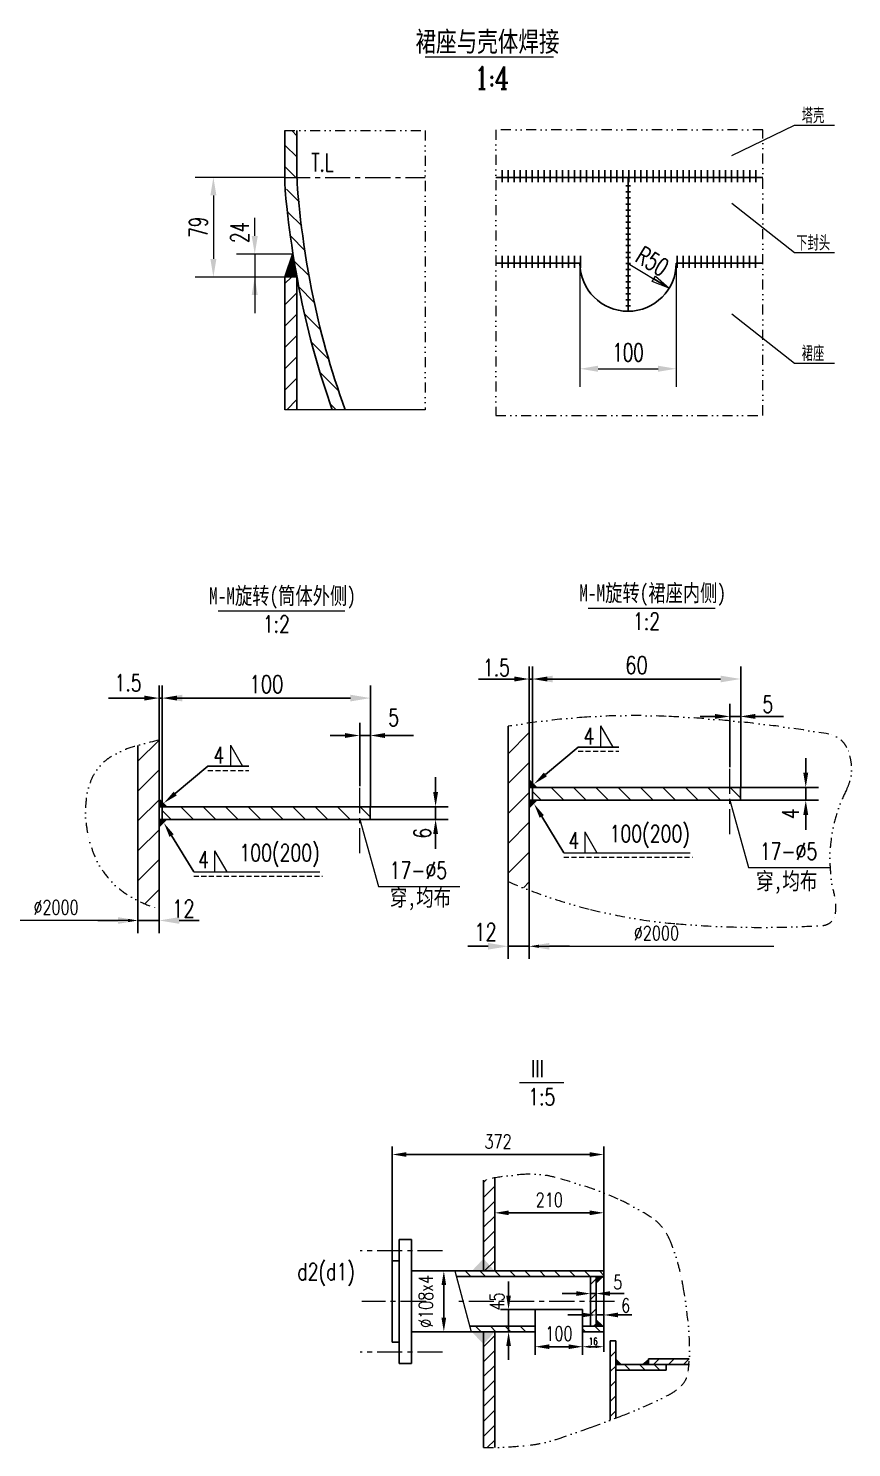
# Model space of a CAD drawing. Extents: x 3113 to 17963, y 3714 to 24739.
# Drawn here: x 8893 to 12987, y 7515 to 14570 of the extents above; entities that cross this region are included whole.
import ezdxf
from ezdxf.enums import TextEntityAlignment as Align

# ---------------------------------------------------------------- set-up
doc = ezdxf.new("R2010")
doc.units = 0
doc.header["$LTSCALE"] = 100
doc.header["$MEASUREMENT"] = 0
for name, pattern in [('CENTER', [2, 1.25, -0.25, 0.25, -0.25]), ('DIVIDE', [1.25, 0.5, -0.25, 0, -0.25, 0, -0.25]), ('HIDDEN', [0.375, 0.25, -0.125])]:
    doc.linetypes.add(name, pattern=pattern)
doc.layers.get('0').update_dxf_attribs({"linetype": 'CONTINUOUS', "lineweight": 25})
doc.layers.get('DEFPOINTS').update_dxf_attribs({"linetype": 'CONTINUOUS', "lineweight": 25})
for name, color, linetype, lineweight in [('1', 2, 'CENTER', 9), ('2', 3, 'HIDDEN', 9), ('3', 4, 'DIVIDE', 9), ('3_中心线_', 2, 'CENTER', 9), ('4', 7, 'CONTINUOUS', 25), ('5', 1, 'CONTINUOUS', 9), ('6', 6, 'CONTINUOUS', 9), ('dim', 1, 'CONTINUOUS', 9), ('LAYER3', 4, 'DIVIDE', 9)]:
    doc.layers.add(name, color=color, linetype=linetype, lineweight=lineweight)
doc.styles.add('COMPLEX', font='romanc', dxfattribs={"width": 0.75, "bigfont": 'HZTXT'})
doc.styles.add('HZTXT', font='txt.shx', dxfattribs={"width": 0.75, "bigfont": 'hztxt'})
doc.styles.add('ROMANS', font='romans', dxfattribs={"width": 0.75})
doc.styles.get("Standard").update_dxf_attribs({"font": 'txt', "width": 0.75, "bigfont": 'hztxt'})
doc.styles.add('SZ3', font='complex', dxfattribs={"width": 0.67, "height": 3, "bigfont": 'hztxt'})
doc.styles.add('样式 2', font='', dxfattribs={"width": 0.75, "height": 100})
doc.styles.get('样式 2').set_extended_font_data('SimSun')
doc.dimstyles.get("Standard").update_dxf_attribs({"dimtxt": 0.18, "dimasz": 0.18, "dimexe": 0.18, "dimexo": 0.0625, "dimgap": 0.09, "dimtad": 0, "dimtih": 1, "dimtoh": 1, "dimdec": 4, "dimzin": 0, "dimdsep": 46, "dimtxsty": 'Standard', "dimcen": 0.09, "dimadec": 0, "dimazin": 0, "dimtfac": 1, "dimtdec": 4, "dimtofl": 0, "dimtmove": 0, "dimatfit": 3, "dimfxl": 0, "dimtolj": 1, "dimtzin": 0, "dimarcsym": 0})
pattern_1 = [(45, (32458.636, 24492.74), (37.12311, -37.12311), [])]

# ---------------------------------------------------------------- blocks, each defined once
blk = doc.blocks.new('*D70')
at = {"layer": 'DEFPOINTS', "color": 0}
for p in [(12435.1, 11335.7), (11399.5, 11212.7), (12435.1, 10795.9)]:
    blk.add_point(p, dxfattribs=at)
at = {"layer": 'dim', "color": 0, "lineweight": -2}
for p, q in [((11399.5, 11214.2), (11399.5, 11398.2)), ((12435.1, 10797.5), (12435.1, 11398.2)), ((11499.5, 11335.7), (12335.1, 11335.7))]:
    blk.add_line(p, q, dxfattribs=at)
at = {"layer": 'dim', "color": 0}
for points in [[(11499.5, 11352.4), (11499.5, 11319.1), (11399.5, 11335.7)], [(12335.1, 11352.4), (12335.1, 11319.1), (12435.1, 11335.7)]]:
    blk.add_solid(points, dxfattribs=at)
at = {"layer": 'dim', "color": 0, "insert": (11917.3, 11404.5), "char_height": 87.5, "attachment_point": 5, "style": 'ROMANS'}
blk.add_mtext('\\A1;60', dxfattribs=at)
blk = doc.blocks.new('*D71')
at = {"layer": 'DEFPOINTS', "color": 0}
for p in [(10594.2, 11240.9), (9558.7, 11117.8), (10594.2, 10701.1)]:
    blk.add_point(p, dxfattribs=at)
at = {"layer": 'dim', "color": 0, "lineweight": -2}
for p, q in [((9558.7, 11119.4), (9558.7, 11303.4)), ((10594.2, 10702.7), (10594.2, 11303.4)), ((9658.7, 11240.9), (10494.2, 11240.9))]:
    blk.add_line(p, q, dxfattribs=at)
at = {"layer": 'dim', "color": 0}
for points in [[(9658.7, 11257.6), (9658.7, 11224.2), (9558.7, 11240.9)], [(10494.2, 11257.6), (10494.2, 11224.2), (10594.2, 11240.9)]]:
    blk.add_solid(points, dxfattribs=at)
at = {"layer": 'dim', "color": 0, "insert": (10076.5, 11309.7), "char_height": 87.5, "attachment_point": 5, "style": 'ROMANS'}
blk.add_mtext('\\A1;100', dxfattribs=at)
blk = doc.blocks.new('*D72')
at = {"layer": 'DEFPOINTS', "color": 0}
for p in [(9437.9, 10289.7), (9542.9, 10289.7), (9437.9, 10135.3)]:
    blk.add_point(p, dxfattribs=at)
at = {"layer": 'dim', "color": 0, "lineweight": -2}
for p, q in [((9437.9, 10288.1), (9437.9, 10072.8)), ((9542.9, 10288.1), (9542.9, 10072.8)), ((9337.9, 10135.3), (9237.9, 10135.3)), ((9542.9, 10135.3), (9437.9, 10135.3)), ((9642.9, 10135.3), (9742.9, 10135.3))]:
    blk.add_line(p, q, dxfattribs=at)
at = {"layer": 'dim', "color": 0}
for points in [[(9337.9, 10151.9), (9337.9, 10118.6), (9437.9, 10135.3)], [(9642.9, 10151.9), (9642.9, 10118.6), (9542.9, 10135.3)]]:
    blk.add_solid(points, dxfattribs=at)
at = {"layer": 'dim', "color": 0, "insert": (9663.7, 10194), "char_height": 87.5, "attachment_point": 5, "style": 'ROMANS'}
blk.add_mtext('\\A1;12', dxfattribs=at)
blk = doc.blocks.new('*D73')
at = {"layer": 'DEFPOINTS', "color": 0}
for p in [(11278.8, 10475.1), (11383.8, 10475.1), (11278.8, 10007)]:
    blk.add_point(p, dxfattribs=at)
at = {"layer": 'dim', "color": 0, "lineweight": -2}
for p, q in [((11278.8, 10473.6), (11278.8, 9944.5)), ((11383.8, 10473.6), (11383.8, 9944.5)), ((11178.8, 10007), (11078.8, 10007)), ((11383.8, 10007), (11278.8, 10007)), ((11483.8, 10007), (11583.8, 10007))]:
    blk.add_line(p, q, dxfattribs=at)
at = {"layer": 'dim', "color": 0}
for points in [[(11178.8, 10023.7), (11178.8, 9990.4), (11278.8, 10007)], [(11483.8, 10023.7), (11483.8, 9990.4), (11383.8, 10007)]]:
    blk.add_solid(points, dxfattribs=at)
at = {"layer": 'dim', "color": 0, "insert": (11165.8, 10077.9), "char_height": 87.5, "attachment_point": 5, "style": 'ROMANS'}
blk.add_mtext('\\A1;12', dxfattribs=at)
blk = doc.blocks.new('*D81')
at = {"layer": '5', "color": 0, "lineweight": -2}
for p, q in [((10903.9, 8392.7), (10998.9, 8392.7)), ((10958.9, 8322.7), (10958.9, 8160.3)), ((10903.9, 8090.3), (10998.9, 8090.3))]:
    blk.add_line(p, q, dxfattribs=at)
at = {"layer": '5', "color": 0}
for points in [[(10947.2, 8322.7), (10970.5, 8322.7), (10958.9, 8392.7)], [(10947.2, 8160.3), (10970.5, 8160.3), (10958.9, 8090.3)]]:
    blk.add_solid(points, dxfattribs=at)
at = {"layer": 'DEFPOINTS', "color": 0}
for p in [(10903.9, 8392.7), (10903.9, 8090.3), (10958.9, 8090.3)]:
    blk.add_point(p, dxfattribs=at)
at = {"layer": '5', "color": 0, "insert": (10868.8, 8241.5), "char_height": 70, "attachment_point": 5, "rotation": 90, "style": 'ROMANS'}
blk.add_mtext('\\A1;%%c108x4', dxfattribs=at)
blk = doc.blocks.new('*D82')
at = {"layer": '5', "color": 0, "lineweight": -2}
for p, q in [((11280.8, 8270.7), (11280.8, 8340.7)), ((11413.5, 8200.7), (11240.8, 8200.7)), ((11280.8, 8090.3), (11280.8, 8200.7)), ((11337.6, 8090.3), (11240.8, 8090.3)), ((11280.8, 8020.3), (11280.8, 7950.3))]:
    blk.add_line(p, q, dxfattribs=at)
at = {"layer": '5', "color": 0}
for points in [[(11269.2, 8270.7), (11292.5, 8270.7), (11280.8, 8200.7)], [(11269.2, 8020.3), (11292.5, 8020.3), (11280.8, 8090.3)]]:
    blk.add_solid(points, dxfattribs=at)
at = {"layer": 'DEFPOINTS', "color": 0}
for p in [(11280.8, 8200.7), (11413.5, 8200.7), (11337.6, 8090.3)]:
    blk.add_point(p, dxfattribs=at)
at = {"layer": '5', "color": 0, "insert": (11223.2, 8241.5), "char_height": 70, "attachment_point": 5, "rotation": 90, "style": 'ROMANS'}
blk.add_mtext('\\A1;45', dxfattribs=at)
blk = doc.blocks.new('*D83')
at = {"layer": '5', "color": 0, "lineweight": -2}
for p, q in [((11413.5, 8090.3), (11413.5, 7976.3)), ((11648.9, 8090.3), (11648.9, 7976.3)), ((11578.9, 8016.3), (11483.5, 8016.3))]:
    blk.add_line(p, q, dxfattribs=at)
at = {"layer": '5', "color": 0}
for points in [[(11483.5, 8028), (11483.5, 8004.6), (11413.5, 8016.3)], [(11578.9, 8028), (11578.9, 8004.6), (11648.9, 8016.3)]]:
    blk.add_solid(points, dxfattribs=at)
at = {"layer": 'DEFPOINTS', "color": 0}
for p in [(11413.5, 8090.3), (11648.9, 8090.3), (11413.5, 8016.3)]:
    blk.add_point(p, dxfattribs=at)
at = {"layer": '5', "color": 0, "insert": (11531.2, 8081.3), "char_height": 70, "attachment_point": 5, "style": 'ROMANS'}
blk.add_mtext('\\A1;100', dxfattribs=at)
blk = doc.blocks.new('*D84')
at = {"layer": '5', "color": 0, "lineweight": -2}
for p, q in [((11646, 8174.1), (11576, 8174.1)), ((11716, 8183), (11716, 8134.1)), ((11716, 8174.1), (11754.4, 8174.1)), ((11754.4, 8183), (11754.4, 8134.1)), ((11824.4, 8174.1), (11894.4, 8174.1))]:
    blk.add_line(p, q, dxfattribs=at)
at = {"layer": '5', "color": 0}
for points in [[(11646, 8185.8), (11646, 8162.4), (11716, 8174.1)], [(11824.4, 8185.8), (11824.4, 8162.4), (11754.4, 8174.1)]]:
    blk.add_solid(points, dxfattribs=at)
at = {"layer": 'DEFPOINTS', "color": 0}
for p in [(11716, 8183), (11754.4, 8183), (11754.4, 8174.1)]:
    blk.add_point(p, dxfattribs=at)
at = {"layer": '5', "color": 0, "insert": (11863.3, 8221.1), "char_height": 70, "attachment_point": 5, "style": 'ROMANS'}
blk.add_mtext('\\A1;6', dxfattribs=at)
blk = doc.blocks.new('*D85')
at = {"layer": '5', "color": 0, "lineweight": -2}
for p, q in [((11618, 8280.5), (11548, 8280.5)), ((11688, 8285.8), (11688, 8240.5)), ((11688, 8280.5), (11716, 8280.5)), ((11716, 8285.8), (11716, 8240.5)), ((11786, 8280.5), (11856, 8280.5))]:
    blk.add_line(p, q, dxfattribs=at)
at = {"layer": '5', "color": 0}
for points in [[(11618, 8292.2), (11618, 8268.8), (11688, 8280.5)], [(11786, 8292.2), (11786, 8268.8), (11716, 8280.5)]]:
    blk.add_solid(points, dxfattribs=at)
at = {"layer": 'DEFPOINTS', "color": 0}
for p in [(11688, 8285.8), (11716, 8285.8), (11716, 8280.5)]:
    blk.add_point(p, dxfattribs=at)
at = {"layer": '5', "color": 0, "insert": (11823.7, 8337.3), "char_height": 70, "attachment_point": 5, "style": 'ROMANS'}
blk.add_mtext('\\A1;5', dxfattribs=at)
blk = doc.blocks.new('*D86')
at = {"layer": '5', "color": 0, "lineweight": -2}
for p, q in [((10702.4, 8241.5), (10702.4, 9011.9)), ((10772.4, 8971.9), (11684.4, 8971.9)), ((11754.4, 8241.5), (11754.4, 9011.9))]:
    blk.add_line(p, q, dxfattribs=at)
at = {"layer": '5', "color": 0}
for points in [[(10772.4, 8983.5), (10772.4, 8960.2), (10702.4, 8971.9)], [(11684.4, 8983.5), (11684.4, 8960.2), (11754.4, 8971.9)]]:
    blk.add_solid(points, dxfattribs=at)
at = {"layer": 'DEFPOINTS', "color": 0}
for p in [(11754.4, 8971.9), (10702.4, 8241.5), (11754.4, 8241.5)]:
    blk.add_point(p, dxfattribs=at)
at = {"layer": '5', "color": 0, "insert": (11228.4, 9036.9), "char_height": 70, "attachment_point": 5, "style": 'ROMANS'}
blk.add_mtext('\\A1;372', dxfattribs=at)
blk = doc.blocks.new('*D87')
at = {"layer": '5', "color": 0, "lineweight": -2}
for p, q in [((11212, 8573.9), (11212, 8721.9)), ((11282, 8681.9), (11684.4, 8681.9)), ((11754.4, 8392.7), (11754.4, 8721.9))]:
    blk.add_line(p, q, dxfattribs=at)
at = {"layer": '5', "color": 0}
for points in [[(11282, 8693.6), (11282, 8670.2), (11212, 8681.9)], [(11684.4, 8693.6), (11684.4, 8670.2), (11754.4, 8681.9)]]:
    blk.add_solid(points, dxfattribs=at)
at = {"layer": 'DEFPOINTS', "color": 0}
for p in [(11754.4, 8681.9), (11212, 8573.9), (11754.4, 8392.7)]:
    blk.add_point(p, dxfattribs=at)
at = {"layer": '5', "color": 0, "insert": (11483.2, 8746.9), "char_height": 70, "attachment_point": 5, "style": 'ROMANS'}
blk.add_mtext('\\A1;210', dxfattribs=at)
blk = doc.blocks.new('*D123')
at = {"layer": 'DEFPOINTS', "color": 0}
for p in [(11648.9, 8090.3), (11754.4, 8090.3), (11754.4, 8016.2)]:
    blk.add_point(p, dxfattribs=at)
at = {"layer": 'dim', "color": 0, "lineweight": -2}
for p, q in [((11648.9, 8090.3), (11648.9, 7991.2)), ((11754.4, 8090.3), (11754.4, 7991.2)), ((11688.9, 8016.2), (11714.4, 8016.2))]:
    blk.add_line(p, q, dxfattribs=at)
at = {"layer": 'dim', "color": 0}
for points in [[(11688.9, 8022.9), (11688.9, 8009.6), (11648.9, 8016.2)], [(11714.4, 8022.9), (11714.4, 8009.6), (11754.4, 8016.2)]]:
    blk.add_solid(points, dxfattribs=at)
at = {"layer": 'dim', "color": 0, "insert": (11701.7, 8043.7), "char_height": 35, "attachment_point": 5, "style": 'ROMANS'}
blk.add_mtext('\\A1;16', dxfattribs=at)

msp = doc.modelspace()

# ---------------------------------------------------------------- hatches: boundary and pattern name
at = {"layer": '5'}
h = msp.add_hatch(dxfattribs=at)
h.set_pattern_fill('ANSI31', color=256, scale=600, style=0)
h.set_pattern_definition([(45, (118.51, 2084.69), (-53.033, 53.033), [])])
h.paths.add_polyline_path([(10228.5, 13334.2), (10168.5, 13334.2), (10168.5, 12674.7), (10228.5, 12674.7)])
h = msp.add_hatch(dxfattribs=at)
h.set_pattern_fill('ANSI31', color=256, scale=630, angle=90, style=0)
h.set_pattern_definition([(135, (19094.75, 27360.15), (-55.68466, -55.68466), [])])
h.paths.add_polyline_path([(12381.3, 10732.9), (12381.3, 10795.9), (11399.5, 10795.9), (11399.5, 10732.9)])
h.paths.add_polyline_path([(12433.8, 10795.9), (12381.3, 10795.9), (12381.3, 10732.9), (12433.8, 10732.9)])
h = msp.add_hatch(dxfattribs=at)
h.set_pattern_fill('ANSI31', color=256, scale=630, angle=90, style=0)
h.set_pattern_definition([(135, (17253.88, 27265.32), (-55.68466, -55.68466), [])])
h.paths.add_polyline_path([(10540.4, 10638.1), (10540.4, 10701.1), (9558.7, 10701.1), (9558.7, 10638.1)])
h.paths.add_polyline_path([(10592.9, 10701.1), (10540.4, 10701.1), (10540.4, 10638.1), (10592.9, 10638.1)])
h = msp.add_hatch(dxfattribs=at)
h.set_pattern_fill('ANSI31', color=256, scale=420, angle=90, style=0)
h.set_pattern_definition(pattern_1)
h.paths.add_polyline_path([(11212, 8855.6, 0.012495), (11156, 8843.8), (11156, 8392.7), (11212, 8392.7)])
h = msp.add_hatch(dxfattribs=at)
h.set_pattern_fill('ANSI31', color=256, scale=420, style=0)
h.set_pattern_definition([(135, (32458.636, 24492.74), (37.12311, 37.12311), [])])
h.paths.add_polyline_path([(11013.3, 8392.7), (11020.9, 8364.7), (11754.4, 8364.7), (11754.4, 8392.7)])
h.paths.add_polyline_path([(11087.3, 8118.3), (11094.9, 8090.3), (11413.5, 8090.3), (11413.5, 8118.3)])
h.paths.add_polyline_path([(11754.4, 8090.3), (11754.4, 8118.3), (11648.9, 8118.3), (11648.9, 8090.3)])
h = msp.add_hatch(dxfattribs=at)
h.set_pattern_fill('ANSI31', color=256, scale=420, angle=90, style=0)
h.set_pattern_definition(pattern_1)
h.paths.add_polyline_path([(11688, 8241.5), (11716, 8241.5), (11716, 8364.7), (11688, 8364.7)])
h.paths.add_polyline_path([(11688, 8118.3), (11716, 8118.3), (11716, 8241.5), (11688, 8241.5)])
h = msp.add_hatch(dxfattribs=at)
h.set_pattern_fill('ANSI31', color=256, scale=420, angle=90, style=0)
h.set_pattern_definition(pattern_1)
h.paths.add_polyline_path([(11212, 8090.3), (11156, 8090.3), (11156, 7514.7, 0.00722), (11212, 7515.2)])
h = msp.add_hatch(dxfattribs=at)
h.set_pattern_fill('ANSI31', color=256, scale=420, style=0)
h.set_pattern_definition([(45, (-9711.11, 27007.73), (-37.12311, 37.12311), [])])
h.paths.add_polyline_path([(11786.1, 7650.7, 0.001186), (11814.1, 7661.3), (11814.1, 8045.5), (11786.1, 8045.5)])
h = msp.add_hatch(dxfattribs=at)
h.set_pattern_fill('ANSI31', color=256, scale=420, style=0)
h.set_pattern_definition([(135, (32458.636, 24374.51), (37.12311, 37.12311), [])])
h.paths.add_polyline_path([(12064.2, 7899.2), (12064.2, 7927.2), (11814.1, 7927.2), (11814.1, 7899.2)])
h = msp.add_hatch(dxfattribs=at)
h.set_pattern_fill('ANSI31', color=256, scale=420, angle=90, style=0)
h.set_pattern_definition([(45, (32458.636, 24374.51), (37.12311, -37.12311), [])])
h.paths.add_polyline_path([(11975.9, 7955.2), (11975.9, 7927.2), (12180.3, 7927.2, 0.006178), (12179.2, 7955.2)])
at = {"layer": 'dim'}
h = msp.add_hatch(dxfattribs=at)
h.set_pattern_fill('ANSI37', color=256, scale=30, style=0)
h.set_pattern_definition([(45, (118.5075, 2084.6934), (-2.6516504, 2.6516504), []), (135, (118.5075, 2084.6934), (-2.6516504, -2.6516504), [])])
edge = h.paths.add_edge_path()
edge.add_line((10168.5, 13334.7), (10168.5, 13334.2))
edge.add_line((10168.5, 13334.2), (10228.4, 13334.2))
edge.add_spline(control_points=[(10228.4, 13334.2), (10221.1, 13374.8), (10214.5, 13414.8), (10208.5, 13453.1)], knot_values=[3.214029, 3.214029, 3.214029, 3.214029, 3.230309, 3.230309, 3.230309, 3.230309], degree=3, periodic=0)
edge.add_line((10208.5, 13453.1), (10168.5, 13334.7))
h = msp.add_hatch(dxfattribs=at)
h.set_pattern_fill('ANSI31', color=256, scale=840, style=0)
h.set_pattern_definition([(45, (-11699.29, 44710.12), (-74.2462, 74.2462), [])])
h.paths.add_polyline_path([(11383.8, 11117.2, 0.007311), (11278.8, 11100.6), (11278.8, 10328.7, 0.010507), (11383.8, 10286.1)])
h = msp.add_hatch(dxfattribs=at)
h.set_pattern_fill('ANSI31', color=256, scale=840, style=0)
h.set_pattern_definition([(45, (-11667.64, 44615.29), (-74.2462, 74.2462), [])])
edge = h.paths.add_edge_path()
edge.add_spline(control_points=[(9542.9, 11031.9), (9507.3, 11023.8), (9471.8, 11015.5), (9437.9, 11005.8)], knot_values=[6.964368, 6.964368, 6.964368, 6.964368, 54.267938, 54.267938, 54.267938, 54.267938], degree=3, periodic=0)
edge.add_line((9437.9, 11005.8), (9437.9, 10233.9))
edge.add_spline(control_points=[(9437.9, 10233.9), (9471.2, 10217.2), (9506.4, 10203.2), (9542.9, 10190.8)], knot_values=[520.184511, 520.184511, 520.184511, 520.184511, 573.170532, 573.170532, 573.170532, 573.170532], degree=3, periodic=0)
edge.add_line((9542.9, 10190.8), (9542.9, 11031.9))

# ---------------------------------------------------------------- linework, layer by layer
for p, q in [((10168.5, 13829.7), (10168.5, 14062.2)), ((10228.5, 13829.7), (10228.5, 14062.2)), ((11217.8, 13829.7), (11635.9, 13829.7)), ((11248.5, 13836.1), (11248.5, 13866.1)), ((11248.5, 13866.1), (11248.5, 13806.1)), ((11278.5, 13866.1), (11278.5, 13806.1)), ((11278.5, 13836.1), (11278.5, 13866.1)), ((11308.5, 13866.1), (11308.5, 13806.1)), ((11308.5, 13836.1), (11308.5, 13866.1)), ((11338.5, 13866.1), (11338.5, 13806.1)), ((11338.5, 13836.1), (11338.5, 13866.1)), ((11368.5, 13866.1), (11368.5, 13806.1)), ((11368.5, 13836.1), (11368.5, 13866.1)), ((11398.5, 13866.1), (11398.5, 13806.1)), ((11398.5, 13836.1), (11398.5, 13866.1)), ((11428.5, 13866.1), (11428.5, 13806.1)), ((11428.5, 13836.1), (11428.5, 13866.1)), ((11458.5, 13866.1), (11458.5, 13806.1)), ((11458.5, 13836.1), (11458.5, 13866.1)), ((11488.5, 13866.1), (11488.5, 13806.1)), ((11488.5, 13836.1), (11488.5, 13866.1)), ((11518.5, 13866.1), (11518.5, 13806.1)), ((11518.5, 13836.1), (11518.5, 13866.1)), ((11548.5, 13866.1), (11548.5, 13806.1)), ((11548.5, 13836.1), (11548.5, 13866.1)), ((11578.5, 13866.1), (11578.5, 13806.1)), ((11578.5, 13836.1), (11578.5, 13866.1)), ((11608.5, 13866.1), (11608.5, 13806.1)), ((11608.5, 13836.1), (11608.5, 13866.1)), ((11638.5, 13866.1), (11638.5, 13806.1)), ((11638.5, 13836.1), (11638.5, 13866.1)), ((11638.5, 13829.7), (12544.9, 13829.7)), ((11669.2, 13866.1), (11669.2, 13806.1)), ((11669.2, 13836.1), (11669.2, 13866.1)), ((11699.2, 13836.1), (11699.2, 13866.1)), ((11699.2, 13866.1), (11699.2, 13806.1)), ((11729.2, 13836.1), (11729.2, 13866.1)), ((11729.2, 13866.1), (11729.2, 13806.1)), ((11759.2, 13836.1), (11759.2, 13866.1)), ((11759.2, 13866.1), (11759.2, 13806.1)), ((11789.2, 13836.1), (11789.2, 13866.1)), ((11789.2, 13866.1), (11789.2, 13806.1)), ((11819.2, 13836.1), (11819.2, 13866.1)), ((11819.2, 13866.1), (11819.2, 13806.1)), ((11849.2, 13836.1), (11849.2, 13866.1)), ((11849.2, 13866.1), (11849.2, 13806.1)), ((11875.1, 13829.7), (11875.1, 13164)), ((11879.2, 13866.1), (11879.2, 13806.1)), ((11909.2, 13836.1), (11909.2, 13866.1)), ((11909.2, 13866.1), (11909.2, 13806.1)), ((11939.2, 13836.1), (11939.2, 13866.1)), ((11939.2, 13866.1), (11939.2, 13806.1)), ((11969.2, 13836.1), (11969.2, 13866.1)), ((11969.2, 13866.1), (11969.2, 13806.1)), ((11999.2, 13836.1), (11999.2, 13866.1)), ((11999.2, 13866.1), (11999.2, 13806.1)), ((12029.2, 13836.1), (12029.2, 13866.1)), ((12029.2, 13866.1), (12029.2, 13806.1)), ((12029.2, 13836.1), (12029.2, 13866.1)), ((12029.2, 13866.1), (12029.2, 13806.1)), ((12059.2, 13836.1), (12059.2, 13866.1)), ((12059.2, 13866.1), (12059.2, 13806.1)), ((12059.2, 13836.1), (12059.2, 13866.1)), ((12059.2, 13866.1), (12059.2, 13806.1)), ((12089.2, 13836.1), (12089.2, 13866.1)), ((12089.2, 13866.1), (12089.2, 13806.1)), ((12119.2, 13836.1), (12119.2, 13866.1)), ((12119.2, 13866.1), (12119.2, 13806.1)), ((12149.2, 13836.1), (12149.2, 13866.1)), ((12149.2, 13866.1), (12149.2, 13806.1)), ((12179.2, 13836.1), (12179.2, 13866.1)), ((12179.2, 13866.1), (12179.2, 13806.1)), ((12209.2, 13836.1), (12209.2, 13866.1)), ((12209.2, 13866.1), (12209.2, 13806.1)), ((12239.2, 13836.1), (12239.2, 13866.1)), ((12239.2, 13866.1), (12239.2, 13806.1)), ((12269.9, 13836.1), (12269.9, 13866.1)), ((12269.9, 13866.1), (12269.9, 13806.1)), ((12299.9, 13866.1), (12299.9, 13806.1)), ((12299.9, 13836.1), (12299.9, 13866.1)), ((12329.9, 13866.1), (12329.9, 13806.1)), ((12329.9, 13836.1), (12329.9, 13866.1)), ((12359.9, 13866.1), (12359.9, 13806.1)), ((12359.9, 13836.1), (12359.9, 13866.1)), ((12389.9, 13866.1), (12389.9, 13806.1)), ((12389.9, 13836.1), (12389.9, 13866.1)), ((12419.9, 13866.1), (12419.9, 13806.1)), ((12419.9, 13836.1), (12419.9, 13866.1)), ((12449.9, 13866.1), (12449.9, 13806.1)), ((12449.9, 13836.1), (12449.9, 13866.1)), ((12479.9, 13866.1), (12479.9, 13806.1)), ((12509.9, 13866.1), (12509.9, 13806.1)), ((12509.9, 13836.1), (12509.9, 13866.1)), ((11863.2, 13787.2), (11886.6, 13787.2)), ((11863.2, 13787.2), (11886.6, 13787.2)), ((11863.2, 13757.2), (11886.6, 13757.2)), ((11863.2, 13757.2), (11886.6, 13757.2)), ((11863.2, 13727.2), (11886.6, 13727.2)), ((11863.2, 13727.2), (11886.6, 13727.2)), ((11863.2, 13697.2), (11886.6, 13697.2)), ((11863.2, 13697.2), (11886.6, 13697.2)), ((11863.2, 13667.2), (11886.6, 13667.2)), ((11863.2, 13637.2), (11886.6, 13637.2)), ((11863.2, 13637.2), (11886.6, 13637.2)), ((11863.2, 13607.2), (11886.6, 13607.2)), ((11863.2, 13576.5), (11886.6, 13576.5)), ((11863.2, 13546.5), (11886.6, 13546.5)), ((11863.2, 13520.9), (11886.6, 13520.9)), ((11863.2, 13490.9), (11886.6, 13490.9)), ((11248.5, 13439.7), (11248.5, 13379.7)), ((11248.5, 13409.7), (11248.5, 13439.7)), ((11278.5, 13409.7), (11278.5, 13439.7)), ((11278.5, 13439.7), (11278.5, 13379.7)), ((11308.5, 13409.7), (11308.5, 13439.7)), ((11308.5, 13439.7), (11308.5, 13379.7)), ((11338.5, 13409.7), (11338.5, 13439.7)), ((11338.5, 13439.7), (11338.5, 13379.7)), ((11368.5, 13409.7), (11368.5, 13439.7)), ((11368.5, 13439.7), (11368.5, 13379.7)), ((11398.5, 13409.7), (11398.5, 13439.7)), ((11398.5, 13439.7), (11398.5, 13379.7)), ((11428.5, 13409.7), (11428.5, 13439.7)), ((11428.5, 13439.7), (11428.5, 13379.7)), ((11458.5, 13409.7), (11458.5, 13439.7)), ((11458.5, 13439.7), (11458.5, 13379.7)), ((11488.5, 13409.7), (11488.5, 13439.7)), ((11488.5, 13439.7), (11488.5, 13379.7)), ((11518.5, 13409.7), (11518.5, 13439.7)), ((11518.5, 13439.7), (11518.5, 13379.7)), ((11548.5, 13409.7), (11548.5, 13439.7)), ((11548.5, 13439.7), (11548.5, 13379.7)), ((11578.5, 13409.7), (11578.5, 13439.7)), ((11578.5, 13439.7), (11578.5, 13379.7)), ((11608.5, 13409.7), (11608.5, 13439.7)), ((11608.5, 13439.7), (11608.5, 13379.7)), ((11638.5, 13409.7), (11638.5, 13439.7)), ((11638.5, 13439.7), (11638.5, 13379.7)), ((11863.2, 13455.5), (11886.6, 13455.5)), ((11863.2, 13430.9), (11886.6, 13430.9)), ((12118.5, 13439.7), (12118.5, 13379.7)), ((12118.5, 13409.7), (12118.5, 13439.7)), ((12148.5, 13439.7), (12148.5, 13379.7)), ((12148.5, 13409.7), (12148.5, 13439.7)), ((12178.5, 13439.7), (12178.5, 13379.7)), ((12178.5, 13409.7), (12178.5, 13439.7)), ((12208.5, 13439.7), (12208.5, 13379.7)), ((12208.5, 13409.7), (12208.5, 13439.7)), ((12238.5, 13439.7), (12238.5, 13379.7)), ((12238.5, 13409.7), (12238.5, 13439.7)), ((12268.5, 13439.7), (12268.5, 13379.7)), ((12268.5, 13409.7), (12268.5, 13439.7)), ((12298.5, 13439.7), (12298.5, 13379.7)), ((12298.5, 13409.7), (12298.5, 13439.7)), ((12328.5, 13439.7), (12328.5, 13379.7)), ((12328.5, 13409.7), (12328.5, 13439.7)), ((12358.5, 13439.7), (12358.5, 13379.7)), ((12358.5, 13409.7), (12358.5, 13439.7)), ((12388.5, 13439.7), (12388.5, 13379.7)), ((12388.5, 13409.7), (12388.5, 13439.7)), ((12418.5, 13439.7), (12418.5, 13379.7)), ((12418.5, 13409.7), (12418.5, 13439.7)), ((12448.5, 13439.7), (12448.5, 13379.7)), ((12448.5, 13409.7), (12448.5, 13439.7)), ((12478.5, 13439.7), (12478.5, 13379.7)), ((12478.5, 13409.7), (12478.5, 13439.7)), ((12508.5, 13409.7), (12508.5, 13439.7)), ((12508.5, 13439.7), (12508.5, 13379.7)), ((11217.8, 13403.2), (11635.9, 13403.2)), ((11863.2, 13400.9), (11886.6, 13400.9)), ((11863.2, 13370.9), (11886.6, 13370.9)), ((11863.2, 13340.9), (11886.6, 13340.9)), ((12114.3, 13403.2), (12544.9, 13403.2)), ((12479.2, 13403.2), (12121.1, 13403.2)), ((10168.5, 12674.7), (10168.5, 13334.2)), ((10228.5, 12674.7), (10228.5, 13334.2)), ((11863.2, 13310.9), (11886.6, 13310.9)), ((11863.2, 13280.9), (11886.6, 13280.9)), ((11863.2, 13250.9), (11886.6, 13250.9)), ((11863.2, 13220.9), (11886.6, 13220.9)), ((11863.2, 13190.9), (11886.6, 13190.9)), ((11383.8, 10795.9), (12433.8, 10795.9)), ((11399.5, 10795.9), (11399.5, 10732.9)), ((12433.8, 10795.9), (12433.8, 10732.9)), ((11383.8, 10732.9), (12433.8, 10732.9)), ((9542.9, 10701.1), (10592.9, 10701.1)), ((9558.7, 10701.1), (9558.7, 10638.1)), ((10592.9, 10701.1), (10592.9, 10638.1)), ((9542.9, 10638.1), (10592.9, 10638.1)), ((11156, 8843.8), (11156, 8392.7)), ((11212, 8855.6), (11212, 8392.7)), ((10736, 8549.5), (10736, 7933.5)), ((10797.6, 8549.5), (10736, 8549.5)), ((10797.6, 8549.5), (10797.6, 7933.5)), ((10736, 8443.3), (10702.4, 8443.3)), ((10702.4, 8443.3), (10702.4, 8039.6)), ((11754.4, 8392.7), (10797.6, 8392.7)), ((11754.4, 8364.7), (11020.9, 8364.7)), ((11688, 8364.7), (11688, 8118.3)), ((11716, 8364.7), (11716, 8118.3)), ((11754.4, 8392.7), (11754.4, 8090.3)), ((11648.9, 8200.7), (11413.5, 8200.7)), ((11413.5, 8200.7), (11413.5, 8090.3)), ((11648.9, 8090.3), (11648.9, 8200.7)), ((11413.5, 8118.3), (11087.3, 8118.3)), ((11754.4, 8118.3), (11648.9, 8118.3)), ((11413.5, 8090.3), (10797.6, 8090.3)), ((11156, 8090.3), (11156, 7514.7)), ((11212, 8090.3), (11212, 7514.7)), ((11754.4, 8090.3), (11648.9, 8090.3)), ((11786.1, 8045.5), (11786.1, 7650.7)), ((11786.1, 8045.5), (11814.1, 8045.5)), ((11814.1, 8045.5), (11814.1, 7661.3)), ((10736, 8039.6), (10702.4, 8039.6)), ((10797.6, 7933.5), (10736, 7933.5)), ((12180.3, 7927.2), (11814.1, 7927.2)), ((11975.9, 7955.2), (11975.9, 7927.2)), ((12179.2, 7955.2), (11975.9, 7955.2)), ((12064.2, 7927.2), (12064.2, 7899.2)), ((12064.2, 7899.2), (11814.1, 7899.2))]:
    msp.add_line(p, q)
at = {"color": 1, "linetype": 'ByBlock'}
for p, q in [((11383.8, 11128), (11383.8, 11398.7)), ((11399.5, 10797.2), (11399.5, 11398.7)), ((9542.9, 11033.2), (9542.9, 11303.9)), ((9558.7, 10702.4), (9558.7, 11303.9)), ((11310.3, 11335.7), (11131.9, 11335.7)), ((11399.5, 11335.7), (11383.8, 11335.7)), ((11473, 11335.7), (11546.5, 11335.7)), ((9469.4, 11240.9), (9291, 11240.9)), ((9558.7, 11240.9), (9542.9, 11240.9)), ((9632.2, 11240.9), (9705.7, 11240.9)), ((12307.8, 11149.7), (12234.3, 11149.7)), ((12381.3, 10897.4), (12381.3, 11212.7)), ((12381.3, 11149.7), (12433.8, 11149.7)), ((12507.3, 11149.7), (12648.6, 11149.7)), ((10540.4, 10802.5), (10540.4, 11117.9)), ((10466.9, 11054.9), (10393.4, 11054.9)), ((10540.4, 11054.9), (10592.9, 11054.9)), ((10666.4, 11054.9), (10807.8, 11054.9)), ((11463.9, 10861.2), (11626.2, 10997.4)), ((12758.8, 10869.4), (12758.8, 10942.9)), ((9623.1, 10766.3), (9785.4, 10902.6)), ((10917.9, 10774.6), (10917.9, 10848.1)), ((12435.1, 10795.9), (12821.8, 10795.9)), ((12758.8, 10795.9), (12758.8, 10732.9)), ((12435.1, 10732.9), (12821.8, 10732.9)), ((10594.2, 10701.1), (10980.9, 10701.1)), ((10917.9, 10701.1), (10917.9, 10638.1)), ((12758.8, 10659.4), (12758.8, 10585.9)), ((10594.2, 10638.1), (10980.9, 10638.1)), ((11445.9, 10652.2), (11556.2, 10471.3)), ((9605.1, 10557.4), (9715.3, 10376.4)), ((10917.9, 10564.6), (10917.9, 10491.1))]:
    msp.add_line(p, q, dxfattribs=at)
at = {"linetype": 'Continuous'}
for p, q in [((11278.8, 11100.6), (11278.8, 10328.7)), ((11383.8, 11126.7), (11383.8, 10285.6)), ((9542.9, 11031.9), (9542.9, 10190.8)), ((9437.9, 11005.8), (9437.9, 10233.9))]:
    msp.add_line(p, q, dxfattribs=at)
msp.add_arc((11875.1, 13403.2), 239.2, 180, 0)
for points, knots in [([(10168.5, 13829.7), (10168.5, 13808.4), (10168.7, 13787.1), (10173, 13708.5), (10199.2, 13471.4), (10285.8, 13047.6), (10338.1, 12860.5), (10404.3, 12674.7)], [3.1415926, 3.1415926, 3.1415926, 3.1415926, 3.1499785, 3.1499785, 3.2433862, 3.2433862, 3.3178194, 3.3178194, 3.3178194, 3.3178194]), ([(10228.5, 13829.7), (10228.5, 13763.4), (10252.8, 13517.1), (10340.8, 13071.9), (10396.5, 12872.6), (10468.1, 12674.7)], [3.1415926, 3.1415926, 3.1415926, 3.1415926, 3.2401057, 3.2401057, 3.3205462, 3.3205462, 3.3205462, 3.3205462])]:
    msp.add_open_spline(points, degree=3, knots=knots)
at = {"color": 1, "linetype": 'ByBlock'}
for points in [[(11310.3, 11348), (11310.3, 11323.5), (11383.8, 11335.7)], [(11473, 11348), (11473, 11323.5), (11399.5, 11335.7)], [(9469.4, 11253.2), (9469.4, 11228.7), (9542.9, 11240.9)], [(9632.2, 11253.2), (9632.2, 11228.7), (9558.7, 11240.9)], [(12307.8, 11162), (12307.8, 11137.5), (12381.3, 11149.7)], [(12507.3, 11162), (12507.3, 11137.5), (12433.8, 11149.7)], [(10466.9, 11067.1), (10466.9, 11042.6), (10540.4, 11054.9)], [(10666.4, 11067.1), (10666.4, 11042.6), (10592.9, 11054.9)], [(11456, 10870.5), (11471.8, 10851.8), (11407.6, 10813.9)], [(12746.5, 10869.4), (12771, 10869.4), (12758.8, 10795.9)], [(9615.2, 10775.7), (9630.9, 10756.9), (9566.8, 10719.1)], [(10905.7, 10774.6), (10930.2, 10774.6), (10917.9, 10701.1)], [(12746.5, 10659.4), (12771, 10659.4), (12758.8, 10732.9)], [(11435.5, 10645.9), (11456.4, 10658.6), (11407.7, 10715)], [(9594.6, 10551), (9615.5, 10563.8), (9566.8, 10620.2)], [(10905.7, 10564.6), (10930.2, 10564.6), (10917.9, 10638.1)]]:
    msp.add_solid(points, dxfattribs=at)
at = {"layer": '1'}
for p, q in [((10168.5, 13334.7), (10209, 13454.7)), ((10228.5, 13334.2), (10168.5, 13334.2)), ((10952.5, 8493.5), (10543, 8493.5)), ((10868.8, 8241.5), (10551.1, 8241.5)), ((11808.2, 8241.5), (11011.8, 8241.5)), ((10952.5, 7989.5), (10543, 7989.5))]:
    msp.add_line(p, q, dxfattribs=at)
at = {"layer": '2'}
for p, q in [((11626.2, 10976.4), (11829.9, 10976.4)), ((9785.4, 10881.6), (9989, 10881.6)), ((11556.2, 10450.3), (12195.9, 10450.3)), ((9715.3, 10355.4), (10355, 10355.4))]:
    msp.add_line(p, q, dxfattribs=at)
at = {"layer": '3'}
for p, q in [((10168.5, 14062.2), (10866, 14062.2)), ((10866, 14062.2), (10866, 12674.7)), ((12544.9, 14066.6), (11217.8, 14066.6)), ((11217.8, 14066.6), (11217.8, 12646.5)), ((12544.9, 12646.5), (12544.9, 14066.6)), ((11217.8, 12646.5), (12544.9, 12646.5))]:
    msp.add_line(p, q, dxfattribs=at)
msp.add_lwpolyline([(11278.8, 11100.6, -0.027145), (11670.6, 11146.7, -0.027151), (12064.9, 11150.1, -0.031424), (12873.1, 11062.1, -0.240676), (12962.9, 10994.7, -0.236263), (12960.9, 10783.3, 0.127683), (12879, 10415.6, 0.053792), (12901.8, 10256.1, -0.099406), (12906.3, 10168.5, -0.354235), (12843.4, 10110.7, -0.036923), (12114.4, 10119, -0.040168), (11688.3, 10190.2, -0.040146), (11278.8, 10328.7)], format="xyb", dxfattribs=at)
at = {"layer": '3_中心线_'}
for p, q in [((10168.5, 13829.7), (10866, 13829.7)), ((12381.3, 10564.4), (12381.3, 10925)), ((10540.4, 10469.6), (10540.4, 10830.2))]:
    msp.add_line(p, q, dxfattribs=at)
at = {"layer": '4'}
for p, q in [((11626.2, 10997.4), (11829.9, 10997.4)), ((9785.4, 10902.6), (9989, 10902.6))]:
    msp.add_line(p, q, dxfattribs=at)
at = {"layer": '5'}
for p, q in [((10865.8, 14428.7), (11503.7, 14428.7)), ((10228.5, 14036.4), (10202.7, 14062.2)), ((10229.4, 13929.5), (10168.6, 13990.3)), ((10233.3, 13819.5), (10170.6, 13882.2)), ((10240.8, 13705.9), (10176, 13770.7)), ((10252.2, 13588.5), (10185, 13655.7)), ((10267.9, 13466.7), (10197.9, 13536.7)), ((10288.4, 13340.1), (10215.3, 13413.3)), ((11875.1, 13400.9), (12080.3, 13278.9)), ((12011.1, 13338.3), (12080.3, 13278.9)), ((10314.4, 13208), (10237.6, 13284.8)), ((10346.8, 13069.6), (10265.7, 13150.8)), ((10386.6, 12923.8), (10300.2, 13010.1)), ((10435.1, 12769.1), (10342.5, 12861.8)), ((10423.5, 12674.7), (10393.9, 12704.3)), ((10866, 12674.7), (10168.5, 12674.7)), ((9835.9, 11674), (10466.9, 11674)), ((11676.8, 11687.9), (12307.8, 11687.9)), ((11738, 11102.4), (11798.7, 10997.4)), ((11738, 11102.4), (11738, 10997.4)), ((9897.2, 11007.6), (9897.2, 10902.6)), ((9897.2, 11007.6), (9957.8, 10902.6)), ((12381.3, 10732.9), (12474.1, 10398.7)), ((10540.4, 10638.1), (10633.2, 10303.9)), ((11659.5, 10576.3), (11659.5, 10471.3)), ((11659.5, 10576.3), (11720.1, 10471.3)), ((9818.6, 10481.4), (9879.3, 10376.4)), ((9818.6, 10481.4), (9818.6, 10376.4)), ((11556.2, 10471.3), (12183.8, 10471.3)), ((9715.3, 10376.4), (10342.9, 10376.4)), ((12474.1, 10398.7), (12801.3, 10398.7)), ((12474.1, 10398.7), (12879, 10398.7)), ((9437.9, 10333.2), (9437.9, 10107.3)), ((10633.2, 10303.9), (11038.1, 10303.9)), ((10633.2, 10303.9), (10960.4, 10303.9)), ((11383.8, 10326.6), (11383.8, 9979)), ((9388.9, 10135.3), (8823.8, 10135.3)), ((11432.8, 10007), (12599.3, 10007))]:
    msp.add_line(p, q, dxfattribs=at)
msp.add_lwpolyline([(11013.3, 8392.7), (11094.9, 8090.3)], dxfattribs=at)
for points in [[(11383.8, 10837.9), (11425.8, 10795.9), (11383.8, 10795.9)], [(9542.9, 10743.1), (9584.9, 10701.1), (9542.9, 10701.1)], [(11383.8, 10732.9), (11425.8, 10732.9), (11383.8, 10690.9)], [(9542.9, 10638.1), (9584.9, 10638.1), (9542.9, 10596.1)], [(9388.9, 10143.4), (9388.9, 10127.1), (9437.9, 10135.3)], [(11432.8, 10015.2), (11432.8, 9998.9), (11383.8, 10007)], [(11098.1, 8392.7), (11156, 8454.2), (11212, 8392.7)], [(11754.4, 8364.7), (11716, 8364.7), (11716, 8328.8)], [(11754.4, 8118.3), (11716, 8118.3), (11716, 8154.1)], [(11098.1, 8090.3), (11156, 8028.7), (11212, 8090.3)], [(11814.1, 7927.2), (11814.1, 7958.8), (11845.4, 7927.2)], [(11975.9, 7955.2), (11975.9, 7927.2), (11941.5, 7927.2)]]:
    msp.add_solid(points, dxfattribs=at)
at = {"layer": '6'}
for p, q in [((11995.6, 13312.7), (12011.1, 13338.3)), ((11995.6, 13312.7), (12011.1, 13338.3)), ((12011.1, 13338.3), (12080.3, 13278.9)), ((12080.3, 13278.9), (11995.6, 13312.7)), ((12080.3, 13278.9), (11995.6, 13312.7)), ((12003, 13324.9), (12003, 13324.9)), ((12080.3, 13278.9), (12003, 13324.9)), ((12003, 13324.9), (12080.3, 13278.9)), ((12080.3, 13278.9), (12003, 13324.9))]:
    msp.add_line(p, q, dxfattribs=at)
at = {"layer": 'DEFPOINTS', "color": 0, "linetype": 'ByBlock'}
for p in [(11383.8, 11335.7), (9542.9, 11240.9), (11383.8, 11126.7), (9542.9, 11031.9), (12381.3, 10896), (10540.4, 10801.2), (11399.5, 10795.9), (11406.6, 10815.2), (12433.8, 10795.9), (12433.8, 10732.9), (12758.8, 10732.9), (9558.7, 10701.1), (9565.7, 10720.3), (10592.9, 10701.1), (10592.9, 10638.1), (10917.9, 10638.1)]:
    msp.add_point(p, dxfattribs=at)
at = {"layer": 'dim'}
for p, q in [((12391.5, 13939.2), (12703.1, 14089.4)), ((12703.1, 14089.4), (12901.2, 14089.4)), ((10166.6, 13829.7), (9722.8, 13829.7)), ((9812.8, 13739.7), (9812.8, 13424.2)), ((12391.5, 13700.8), (12703.1, 13455.9)), ((10018.5, 13538.2), (10018.5, 13628.2)), ((10209.9, 13448.2), (9928.5, 13448.2)), ((10018.5, 13448.2), (10018.5, 13154.7)), ((12703.1, 13455.9), (12901.2, 13455.9)), ((11635.9, 13403.2), (11635.9, 12788.2)), ((12114.3, 13403.2), (12114.3, 12788.2)), ((10228.5, 13334.2), (9722.8, 13334.2)), ((10204.9, 13334.2), (9928.5, 13334.2)), ((12391.5, 13151.3), (12703.1, 12906.4)), ((11725.9, 12878.2), (12024.3, 12878.2)), ((12703.1, 12906.4), (12901.2, 12906.4)), ((11334.8, 9330.3), (11555.8, 9330.3))]:
    msp.add_line(p, q, dxfattribs=at)
for points in [[(9797.8, 13739.7), (9827.8, 13739.7), (9812.8, 13829.7)], [(10003.5, 13538.2), (10033.5, 13538.2), (10018.5, 13448.2)], [(9797.8, 13424.2), (9827.8, 13424.2), (9812.8, 13334.2)], [(10003.5, 13244.2), (10033.5, 13244.2), (10018.5, 13334.2)], [(11725.9, 12893.2), (11725.9, 12863.2), (11635.9, 12878.2)], [(12024.3, 12893.2), (12024.3, 12863.2), (12114.3, 12878.2)]]:
    msp.add_solid(points, dxfattribs=at)
at = {"layer": 'LAYER3'}
msp.add_lwpolyline([(11156, 8843.8, -0.048102), (11373.8, 8873.7, -0.076215), (11512.1, 8858.1, -0.016647), (11707.2, 8798.3, -0.026619), (11825.5, 8750.5, -0.033698), (11990.3, 8659.5, -0.084656), (12045.9, 8608.7, -0.07015), (12087.5, 8536.1, -0.037781), (12134, 8388.5, -0.017757), (12152.3, 8295.9, -0.01093), (12173.2, 8144, -0.055283), (12174.4, 7893.9, -0.175384), (12138.9, 7821.1, -0.076989), (12073.8, 7774.9, -0.023442), (11835.3, 7669.5, -0.0062), (11688.6, 7614.8, -0.005505), (11521.9, 7557, -0.051906), (11389.2, 7527.5, -0.030144), (11156, 7514.7)], format="xyb", dxfattribs=at)
at = {"layer": 'LAYER3', "linetype": 'DIVIDE'}
msp.add_open_spline([(9542.9, 11031.9), (9424.7, 11005.1), (9124.9, 10930.5), (9179.3, 10362.3), (9432.1, 10228.5), (9542.9, 10190.8)], degree=3, knots=[6.964368, 6.964368, 6.964368, 6.964368, 163.914126, 412.243324, 573.170532, 573.170532, 573.170532, 573.170532], dxfattribs=at)

# ---------------------------------------------------------------- texts
at = {"layer": '1', "attachment_point": 1}
for s, insert, char_height, width, style in [('17-%%c5', (12530, 10521.3), 84, 527.931, 'ROMANS'), ('17-%%c5', (10689.2, 10426.5), 84, 527.931, 'ROMANS'), ('穿,均布', (12512, 10374.4), 85, 488.529, '样式 2'), ('穿,均布', (10690.9, 10292.7), 85, 479.706, '样式 2')]:
    msp.add_mtext(s, dxfattribs=dict(at, insert=insert, char_height=char_height, width=width, style=style))
at = {"layer": '5', "width": 0.75}
for s, height, style, p in [('裙座与壳体焊接', 100, '样式 2', (10818.1, 14454.8)), ('1:2', 84, 'COMPLEX', (10058.4, 11566.9)), ('1:2', 84, 'COMPLEX', (11899.3, 11580.8))]:
    msp.add_text(s, height=height, dxfattribs=dict(at, style=style)).set_placement(p)
at = {"layer": '5', "style": 'SZ3', "width": 0.67}
msp.add_text('100', height=90, dxfattribs=at).set_placement((11875.1, 12959.2), align=Align.MIDDLE)
at = {"layer": '5', "char_height": 84, "attachment_point": 1, "style": 'ROMANS'}
for s, insert, width in [('1.5', (11152.7, 11434.6), 212.73), ('1.5', (9321, 11358.9), 212.73), ('5', (12543.1, 11251.9), 212.73), ('5', (10682.4, 11185.9), 212.73), ('4', (11654, 11093.7), 163.112), ('4', (9813.1, 10998.9), 163.112), ('100(200)', (11783.1, 10609), 163.112), ('100(200)', (9942.2, 10514.2), 163.112), ('4', (11578.3, 10574.8), 163.112), ('4', (9737.4, 10480), 163.112), ('d2(d1)', (10230.4, 8431.4), 347.7)]:
    msp.add_mtext(s, dxfattribs=dict(at, insert=insert, width=width))
at = {"layer": '5', "char_height": 84, "width": 212.73, "attachment_point": 1, "rotation": 90, "style": 'ROMANS'}
for s, insert in [('4', (12640.8, 10638.7)), ('6', (10810.2, 10541.8))]:
    msp.add_mtext(s, dxfattribs=dict(at, insert=insert))
at = {"layer": 'dim'}
for s, height, style, width, p in [('1:4', 112.5, 'COMPLEX', 0.75, (11111, 14268.2)), ('塔壳', 75, 'HZTXT', 0.75, (12738.7, 14099.1)), ('T.L', 90, 'SZ3', 0.67, (10299.5, 13858.2)), ('下封头', 75, 'HZTXT', 0.75, (12711.4, 13465.6)), ('裙座', 75, 'HZTXT', 0.75, (12738.7, 12916.1)), ('M-M旋转(筒体外侧)', 84, '样式 2', 0.75, (9791.6, 11707.7)), ('M-M旋转(裙座内侧)', 84, '样式 2', 0.75, (11632.5, 11721.7)), ('III', 84, 'COMPLEX', 0.75, (11392.8, 9356.9)), ('1:5', 84, 'COMPLEX', 0.75, (11378.3, 9216.7))]:
    msp.add_text(s, height=height, dxfattribs=dict(at, style=style, width=width)).set_placement(p)
at = {"layer": 'dim', "style": 'SZ3', "width": 0.67}
msp.add_text('R50', height=90, rotation=328.78376, dxfattribs=at).set_placement((11905.3, 13414.4))
at = {"layer": 'dim', "char_height": 90, "attachment_point": 5, "rotation": 90, "style": 'SZ3'}
for s, insert in [('79', (9737.8, 13582)), ('24', (9943.5, 13555.4))]:
    msp.add_mtext(s, dxfattribs=dict(at, insert=insert))
at = {"layer": 'dim', "char_height": 70, "attachment_point": 5, "style": 'ROMANS'}
for insert in [(9030.4, 10200.7), (12016.1, 10072.1)]:
    msp.add_mtext('\\A1;%%c2000', dxfattribs=dict(at, insert=insert))

# ---------------------------------------------------------------- dimensions: what is measured, and where the dimension line sits
at = {"layer": '5'}
for base, p1, p2, text, picture, middle in [((11754.4, 8971.9), (10702.4, 8241.5), (11754.4, 8241.5), '372', '*D86', (11228.4, 9036.9)), ((11754.4, 8681.9), (11212, 8573.9), (11754.4, 8392.7), '210', '*D87', (11483.2, 8746.9)), ((11413.5, 8016.3), (11648.9, 8090.3), (11413.5, 8090.3), '100', '*D83', (11531.2, 8081.3))]:
    dim = msp.add_linear_dim(base=base, p1=p1, p2=p2, angle=180, text=text, dimstyle='Standard', override={"dimscale": 20, "dimtxt": 3.5, "dimasz": 3.5, "dimexe": 2, "dimexo": 0, "dimgap": 1.5, "dimtad": 1, "dimtih": 0, "dimtoh": 0, "dimdec": 0, "dimtxsty": 'ROMANS', "dimtdec": 0, "dimtofl": 1, "dimtmove": 2}, dxfattribs=at)
    dim.commit()
    dim.dimension.update_dxf_attribs({"geometry": picture, "text_midpoint": middle})
for base, p1, p2, angle, text, picture, middle in [((10958.9, 8090.3), (10903.9, 8392.7), (10903.9, 8090.3), 90, '%%c108x4', '*D81', (10868.8, 8241.5)), ((11280.8, 8200.7), (11337.6, 8090.3), (11413.5, 8200.7), 90, '45', '*D82', (11223.2, 8241.5)), ((11716, 8280.5), (11688, 8285.8), (11716, 8285.8), 180, '5', '*D85', (11823.7, 8337.3)), ((11754.4, 8174.1), (11716, 8183), (11754.4, 8183), 180, '6', '*D84', (11863.3, 8221.1))]:
    dim = msp.add_linear_dim(base=base, p1=p1, p2=p2, angle=angle, text=text, dimstyle='Standard', override={"dimscale": 20, "dimtxt": 3.5, "dimasz": 3.5, "dimexe": 2, "dimexo": 0, "dimgap": 1.5, "dimtad": 1, "dimtih": 0, "dimtoh": 0, "dimdec": 0, "dimtxsty": 'ROMANS', "dimtdec": 0, "dimtofl": 1, "dimtmove": 2}, dxfattribs=at)
    dim.commit()
    dim.dimension.update_dxf_attribs({"geometry": picture, "text_midpoint": middle, "dimtype": 160})
at = {"layer": 'dim'}
for base, p1, p2, text, override, picture, middle in [((12435.1, 11335.7), (11399.5, 11212.7), (12435.1, 10795.9), '60', {"dimscale": 25, "dimtxt": 3.5, "dimasz": 4, "dimexe": 2.5, "dimgap": 1, "dimtad": 1, "dimtih": 0, "dimtoh": 0, "dimdec": 0, "dimtxsty": 'ROMANS', "dimtdec": 0, "dimtofl": 1, "dimtmove": 2}, '*D70', (11917.3, 11404.5)), ((10594.2, 11240.9), (9558.7, 11117.8), (10594.2, 10701.1), '100', {"dimscale": 25, "dimtxt": 3.5, "dimasz": 4, "dimexe": 2.5, "dimgap": 1, "dimtad": 1, "dimtih": 0, "dimtoh": 0, "dimdec": 0, "dimtxsty": 'ROMANS', "dimtdec": 0, "dimtofl": 1, "dimtmove": 2}, '*D71', (10076.5, 11309.7)), ((11754.4, 8016.2), (11648.9, 8090.3), (11754.4, 8090.3), '16', {"dimscale": 10, "dimtxt": 3.5, "dimasz": 4, "dimexe": 2.5, "dimexo": 0, "dimgap": 1, "dimtad": 1, "dimtih": 0, "dimtoh": 0, "dimdec": 0, "dimtxsty": 'ROMANS', "dimtdec": 0, "dimtofl": 1, "dimtmove": 2}, '*D123', (11701.7, 8043.7))]:
    dim = msp.add_linear_dim(base=base, p1=p1, p2=p2, text=text, dimstyle='Standard', override=override, dxfattribs=at)
    dim.commit()
    dim.dimension.update_dxf_attribs({"geometry": picture, "text_midpoint": middle})
for base, p1, p2, picture, middle in [((11278.8, 10007), (11383.8, 10475.1), (11278.8, 10475.1), '*D73', (11165.8, 10077.9)), ((9437.9, 10135.3), (9542.9, 10289.7), (9437.9, 10289.7), '*D72', (9663.7, 10194))]:
    dim = msp.add_linear_dim(base=base, p1=p1, p2=p2, text='12', dimstyle='Standard', override={"dimscale": 25, "dimtxt": 3.5, "dimasz": 4, "dimexe": 2.5, "dimgap": 1, "dimtad": 1, "dimtih": 0, "dimtoh": 0, "dimdec": 0, "dimtxsty": 'ROMANS', "dimtdec": 0, "dimtofl": 1, "dimtmove": 2}, dxfattribs=at)
    dim.commit()
    dim.dimension.update_dxf_attribs({"geometry": picture, "text_midpoint": middle, "dimtype": 160})

doc.saveas('drawing.dxf')
